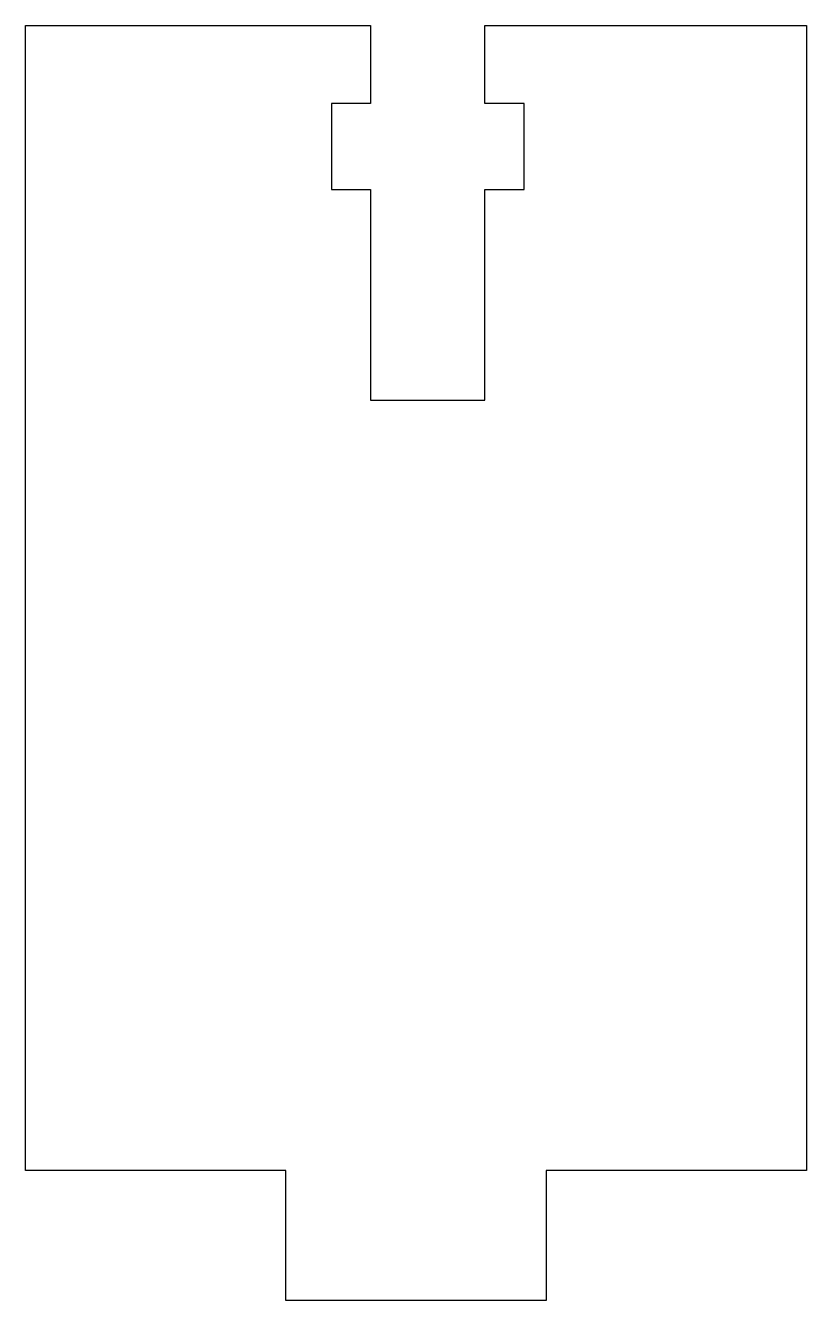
# Model space of a CAD drawing. Header units: millimetres. Extents: x -14.7 to 15.3, y 0 to 49.
import ezdxf

# ---------------------------------------------------------------- set-up
doc = ezdxf.new("R2010")
doc.units = ezdxf.units.MM

msp = doc.modelspace()

# ---------------------------------------------------------------- linework, layer by layer
at = {"color": 7, "linetype": 'Continuous', "lineweight": 25}
for p, q in [((-14.723, 5), (-14.723, 49)), ((-14.723, 49), (-1.473, 49)), ((-1.473, 49), (-1.473, 46)), ((2.927, 46), (2.927, 49)), ((2.927, 49), (15.277, 49)), ((15.277, 49), (15.277, 5)), ((-2.973, 46), (-2.973, 42.7)), ((-1.473, 46), (-2.973, 46)), ((4.427, 46), (2.927, 46)), ((4.427, 42.7), (4.427, 46)), ((-2.973, 42.7), (-1.473, 42.7)), ((-1.473, 42.7), (-1.473, 34.6)), ((2.927, 42.7), (4.427, 42.7)), ((2.927, 34.6), (2.927, 42.7)), ((-1.473, 34.6), (2.927, 34.6)), ((-4.723, 5), (-14.723, 5)), ((-4.723, 0), (-4.723, 5)), ((15.277, 5), (5.277, 5)), ((5.277, 5), (5.277, 0)), ((5.277, 0), (-4.723, 0))]:
    msp.add_line(p, q, dxfattribs=at)

doc.saveas('drawing.dxf')
